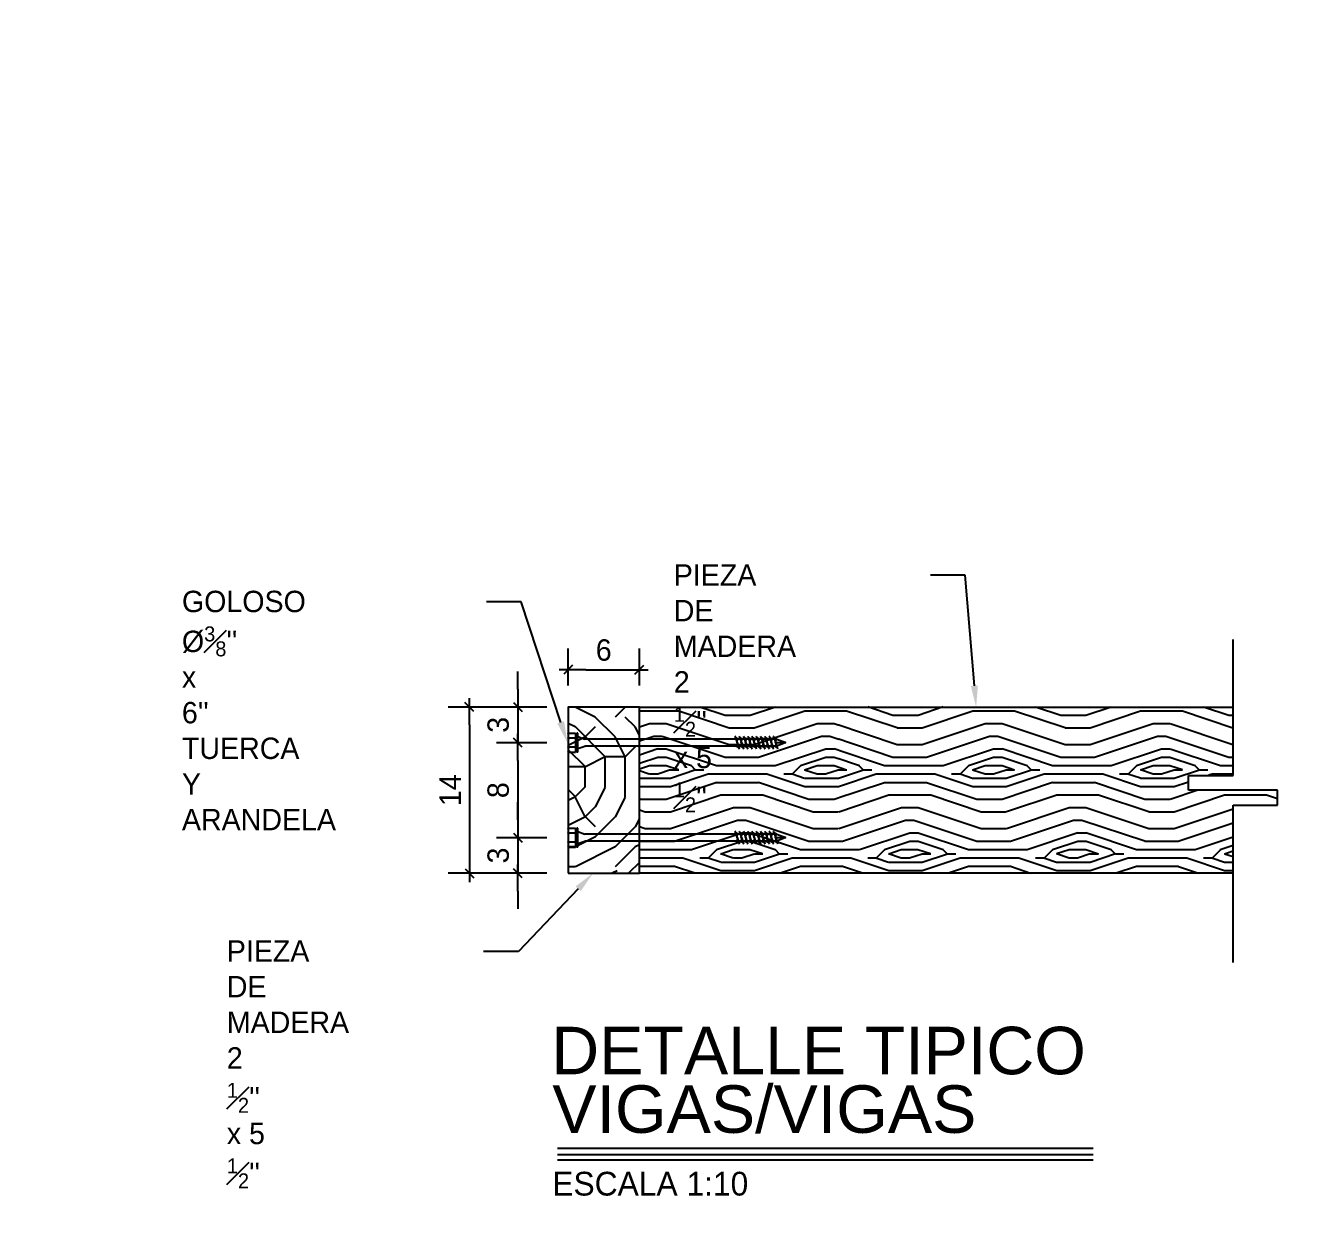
# Model space of a CAD drawing. Header units: millimetres. Extents: x 19443 to 19711, y 4351 to 4752.
# Drawn here: x 19469.196 to 19470.271, y 4518.85 to 4519.857 of the extents above; entities that cross this region are included whole.
import ezdxf
from ezdxf import colors
from ezdxf.entities.mleader import LeaderData, LeaderLine
from ezdxf.enums import TextEntityAlignment as Align
from ezdxf.math import Vec2, Vec3

# ---------------------------------------------------------------- set-up
doc = ezdxf.new("R2010")
doc.units = ezdxf.units.MM
doc.linetypes.add('CENTER', pattern=[2, 1.25, -0.25, 0.25, -0.25])
doc.linetypes.add('HIDDEN2', pattern=[4.7625, 3.175, -1.5875])
for name, color, linetype in [('0 @ 0.1', 7, 'Continuous'), ('1', 1, 'Continuous'), ('8', 8, 'Continuous'), ('cotas', 1, 'Continuous'), ('cotas @ 500', 1, 'Continuous'), ('EJES', 2, 'CENTER'), ('TEXTOS TITULOS @ 0.1', 3, 'Continuous'), ('W COTAS', 1, 'Continuous'), ('W COTAS @ 0.1', 1, 'Continuous')]:
    doc.layers.add(name, color=color, linetype=linetype)
doc.styles.add('century gothic', font='GOTHIC.TTF')
doc.styles.add('COTAS SMC', font='GOTHIC.TTF')
doc.styles.add('NOTAS', font='GOTHIC.TTF')
doc.styles.add('SMCtitulos', font='sanss___.ttf')
doc.dimstyles.new('ANOTATIVE 100 SMCONSTRUCCIONES', dxfattribs={"dimscale": 0, "dimtxt": 0.18, "dimasz": 0.15, "dimexe": 0.18, "dimexo": 0.09, "dimgap": 0.1, "dimtad": 1, "dimzin": 0, "dimdsep": 46, "dimtxsty": 'century gothic', "dimblk1": 'FLECHA1', "dimblk2": 'FLECHA1', "dimsah": 1, "dimcen": 0.18, "dimdle": 0.075, "dimclrd": 1, "dimclre": 1, "dimclrt": 2, "dimaunit": 1, "dimadec": 0, "dimazin": 0, "dimtfac": 0.75, "dimtix": 1, "dimtmove": 2, "dimatfit": 3, "dimfxl": 0.09, "dimtvp": 1.5, "dimtfill": 1, "dimtolj": 1, "dimtzin": 0, "dimarcsym": 0})
doc.dimstyles.new('ANOTATIVE CM SMCONSTRUCCIONES', dxfattribs={"dimscale": 0, "dimtxt": 0.18, "dimasz": 0.15, "dimexe": 0.18, "dimexo": 0.18, "dimgap": 0.07, "dimtad": 1, "dimdec": 1, "dimlfac": 100, "dimdsep": 46, "dimtxsty": 'century gothic', "dimblk1": 'FLECHA1', "dimblk2": 'FLECHA1', "dimsah": 1, "dimcen": 0.18, "dimdle": 0.075, "dimclrd": 256, "dimclre": 256, "dimclrt": 2, "dimaunit": 1, "dimadec": 0, "dimazin": 2, "dimtfac": 0.75, "dimtdec": 1, "dimtix": 1, "dimtmove": 2, "dimatfit": 3, "dimfxl": 0.09, "dimtvp": 1.5, "dimtfill": 1, "dimtolj": 1, "dimtzin": 0, "dimarcsym": 0})
doc.dimstyles.new('PIES SMCONSTRUCCIONES', dxfattribs={"dimscale": 0, "dimtxt": 0.18, "dimasz": 0.2, "dimexe": 0.18, "dimexo": 0, "dimgap": 0.1, "dimtad": 1, "dimdec": 0, "dimlfac": 39.370079, "dimzin": 0, "dimdsep": 46, "dimlunit": 4, "dimtxsty": 'COTAS SMC', "dimblk1": 'FLECHA1', "dimblk2": 'FLECHA1', "dimsah": 1, "dimcen": 0.2, "dimdle": 0.075, "dimclrd": 1, "dimclre": 1, "dimclrt": 2, "dimaunit": 1, "dimadec": 0, "dimazin": 0, "dimtfac": 0.75, "dimtdec": 0, "dimtix": 1, "dimtmove": 2, "dimatfit": 3, "dimfxl": 0.09, "dimtvp": 1.5, "dimtfill": 1, "dimtolj": 1, "dimtzin": 0, "dimarcsym": 0})

# ---------------------------------------------------------------- blocks, each defined once
blk = doc.blocks.new('FLECHA1')
at = {"color": 4}
blk.add_line((-0.246176, -0.248081), (0.248081, 0.25), dxfattribs=at)
at = {"color": 1}
blk.add_line((-1, 0), (0.496162, 0), dxfattribs=at)
blk = doc.blocks.new('*D497')
at = {"layer": 'cotas', "color": 1, "lineweight": -2, "transparency": 16777216}
for p, q in [((19614.326, 4625.8448), (19614.326, 4700.8448)), ((19570.9836, 4550.8448), (19524.326, 4550.8448)), ((19614.326, 4548.4298), (19614.326, 4550.8448)), ((19570.5339, 4548.4298), (19524.326, 4548.4298)), ((19614.326, 4473.4298), (19614.326, 4398.4298))]:
    blk.add_line(p, q, dxfattribs=at)
at = {"layer": 'Defpoints', "color": 0, "transparency": 16777216}
for p in [(19614.326, 4550.8448), (19615.9836, 4550.8448), (19615.5339, 4548.4298)]:
    blk.add_point(p, dxfattribs=at)
at = {"layer": 'cotas', "color": 1, "lineweight": -2, "transparency": 16777216, "xscale": 75, "yscale": 75, "zscale": 75}
for p, rotation in [((19614.326, 4550.8448), 270), ((19614.326, 4548.4298), 90)]:
    blk.add_blockref('FLECHA1', p, dxfattribs=dict(at, rotation=rotation))
at = {"layer": 'cotas', "color": 2, "transparency": 16777216, "insert": (19517.3376, 4549.6373), "char_height": 90, "attachment_point": 5, "rotation": 90, "style": 'century gothic', "bg_fill": 3, "box_fill_scale": 1.1, "bg_fill_color": 256, "bg_fill_true_color": 13158600, "bg_fill_transparency": 0}
blk.add_mtext('\\A1;2.42', dxfattribs=at)
blk = doc.blocks.new('*D552')
at = {"layer": 'cotas', "color": 1, "lineweight": -2, "transparency": 16777216}
for p, q in [((19620.0128, 4651.7533), (19620.0128, 4751.7533)), ((19620.4168, 4551.7533), (19530.0128, 4551.7533)), ((19620.0128, 4550.5333), (19620.0128, 4551.7533)), ((19620.4168, 4550.5333), (19530.0128, 4550.5333)), ((19620.0128, 4450.5333), (19620.0128, 4350.5333))]:
    blk.add_line(p, q, dxfattribs=at)
at = {"layer": 'Defpoints', "color": 0, "transparency": 16777216}
for p in [(19620.0128, 4551.7533), (19620.4168, 4551.7533), (19620.4168, 4550.5333)]:
    blk.add_point(p, dxfattribs=at)
at = {"layer": 'cotas', "color": 1, "lineweight": -2, "transparency": 16777216, "xscale": 100, "yscale": 100, "zscale": 100}
for p, rotation in [((19620.0128, 4551.7533), 270), ((19620.0128, 4550.5333), 90)]:
    blk.add_blockref('FLECHA1', p, dxfattribs=dict(at, rotation=rotation))
at = {"layer": 'cotas', "color": 2, "transparency": 16777216, "insert": (19523.8809, 4551.1433), "char_height": 90, "attachment_point": 5, "rotation": 90, "style": 'COTAS SMC', "bg_fill": 3, "box_fill_scale": 1.1, "bg_fill_color": 256, "bg_fill_true_color": 13158600, "bg_fill_transparency": 0}
blk.add_mtext("\\A1;4'", dxfattribs=at)
blk = doc.blocks.new('*U441')
at = {"color": 2}
blk.add_line((0, 0.052), (4.511, 0.052), dxfattribs=at)
at = {"color": 250}
blk.add_line((0, 0), (4.511, 0), dxfattribs=at)
at = {"color": 7}
blk.add_line((0, -0.047), (4.511, -0.047), dxfattribs=at)
at = {"color": 0, "linetype": 'ByBlock', "lineweight": -2, "style": 'NOTAS'}
for tag, p in [('1TITLE', (0.027, 1.014)), ('2TITLE', (-0.043, 0.181))]:
    blk.add_attdef(tag, p, '', height=0.3, dxfattribs=at)
blk.add_attdef('SCALE', text='', height=0.18, dxfattribs=at).set_placement((-0.043, -0.148), align=Align.TOP_LEFT)
blk = doc.blocks.new('*U478')
for p, q in [((0, 0.0127), (0, 0.0152)), ((0, 0.011), (0, 0.0127)), ((0, 0.0051), (0, 0.011)), ((0.0008, 0.0161), (0.0063, 0.0161)), ((0.0063, 0), (0.0063, 0.0161)), ((0.0071, 0), (0.0071, 0.0161)), ((0.0083, 0.0161), (0.0071, 0.0161)), ((0.0083, 0.0161), (0.0083, 0)), ((0.0083, 0.0131), (0.0141, 0.011)), ((0.1413, 0.0111), (0.014, 0.0111)), ((0.1833, 0.008), (0.1758, 0.0111)), ((0, 0.0034), (0, 0.0051)), ((0, 0.0008), (0, 0.0034)), ((0.0083, 0.003), (0.0141, 0.0051)), ((0.1413, 0.0051), (0.0141, 0.0051)), ((0.1758, 0.0051), (0.1833, 0.008)), ((0.0008, 0), (0.0063, 0)), ((0.0071, 0), (0.0083, 0)), ((0.0083, 0), (0.0075, 0))]:
    blk.add_line(p, q)
at = {"color": 9, "ltscale": 0.5}
for p, q in [((0.0063, 0.0119), (0.0008, 0.0119)), ((0.0063, 0.0042), (0.0008, 0.0042))]:
    blk.add_line(p, q, dxfattribs=at)
at = {"color": 9}
for p, q in [((0.1413, 0.0051), (0.1434, 0.0111)), ((0.1449, 0.0051), (0.147, 0.0111)), ((0.1485, 0.0051), (0.1506, 0.0111)), ((0.1521, 0.0051), (0.1542, 0.0111)), ((0.1557, 0.0051), (0.1578, 0.0111)), ((0.1593, 0.0051), (0.1614, 0.0111)), ((0.1629, 0.0051), (0.165, 0.0111)), ((0.1665, 0.0051), (0.1686, 0.0111)), ((0.1701, 0.0051), (0.1722, 0.0111)), ((0.1737, 0.0051), (0.1758, 0.0111)), ((0.1747, 0.008), (0.1833, 0.008))]:
    blk.add_line(p, q, dxfattribs=at)
at = {"linetype": 'HIDDEN2'}
for p, q in [((0.1434, 0.0111), (0.144, 0.0133)), ((0.1449, 0.0111), (0.1434, 0.0111)), ((0.147, 0.0111), (0.1476, 0.0133)), ((0.1485, 0.0111), (0.147, 0.0111)), ((0.1506, 0.0111), (0.1512, 0.0133)), ((0.1521, 0.0111), (0.1506, 0.0111)), ((0.1542, 0.0111), (0.1548, 0.0133)), ((0.1557, 0.0111), (0.1542, 0.0111)), ((0.1578, 0.0111), (0.1584, 0.0133)), ((0.1593, 0.0111), (0.1578, 0.0111)), ((0.1614, 0.0111), (0.162, 0.0133)), ((0.1629, 0.0111), (0.1614, 0.0111)), ((0.165, 0.0111), (0.1656, 0.0133)), ((0.1665, 0.0111), (0.165, 0.0111)), ((0.1686, 0.0111), (0.1692, 0.0133)), ((0.1701, 0.0111), (0.1686, 0.0111)), ((0.1722, 0.0111), (0.1728, 0.0133)), ((0.1737, 0.0111), (0.1722, 0.0111)), ((0.1758, 0.0111), (0.1764, 0.0133)), ((0.1413, 0.0051), (0.1407, 0.0028)), ((0.1449, 0.0051), (0.1434, 0.0051)), ((0.1449, 0.0051), (0.1443, 0.0028)), ((0.1485, 0.0051), (0.147, 0.0051)), ((0.1485, 0.0051), (0.1479, 0.0028)), ((0.1521, 0.0051), (0.1506, 0.0051)), ((0.1521, 0.0051), (0.1515, 0.0028)), ((0.1557, 0.0051), (0.1542, 0.0051)), ((0.1557, 0.0051), (0.1551, 0.0028)), ((0.1593, 0.0051), (0.1578, 0.0051)), ((0.1593, 0.0051), (0.1587, 0.0028)), ((0.1629, 0.0051), (0.1614, 0.0051)), ((0.1629, 0.0051), (0.1623, 0.0028)), ((0.1665, 0.0051), (0.165, 0.0051)), ((0.1665, 0.0051), (0.1659, 0.0028)), ((0.1701, 0.0051), (0.1686, 0.0051)), ((0.1701, 0.0051), (0.1695, 0.0028)), ((0.1737, 0.0051), (0.1722, 0.0051)), ((0.1737, 0.0051), (0.1731, 0.0028))]:
    blk.add_line(p, q, dxfattribs=at)
for centre, start, end in [((0.0008, 0.0152), 90, 180), ((0.0008, 0.0008), 180, 270), ((0.0008, 0.0008), 180, 270)]:
    blk.add_arc(centre, 0.000847, start, end)
at = {"color": 9, "ltscale": 0.5}
for centre, start, end in [((0.0008, 0.0127), 180, 270), ((0.0008, 0.011), 90, 180), ((0.0008, 0.0051), 180, 270), ((0.0008, 0.0034), 90, 180)]:
    blk.add_arc(centre, 0.000847, start, end, dxfattribs=at)
at = {"linetype": 'HIDDEN2'}
for centre, start, end in [((0.1405, 0.0148), 282.9269, 337.3542), ((0.1441, 0.0148), 282.9269, 337.3542), ((0.1477, 0.0148), 282.9269, 337.3542), ((0.1513, 0.0148), 282.9269, 337.3542), ((0.1549, 0.0148), 282.9269, 337.3542), ((0.1585, 0.0148), 282.9269, 337.3542), ((0.1621, 0.0148), 282.9269, 337.3542), ((0.1657, 0.0148), 282.9269, 337.3542), ((0.1693, 0.0148), 282.9269, 337.3542), ((0.1729, 0.0148), 282.9269, 337.3542), ((0.1443, 0.0013), 102.9269, 157.3542), ((0.1479, 0.0013), 102.9269, 157.3542), ((0.1515, 0.0013), 102.9269, 157.3542), ((0.1551, 0.0013), 102.9269, 157.3542), ((0.1586, 0.0013), 102.9269, 157.3542), ((0.1622, 0.0013), 102.9269, 157.3542), ((0.1658, 0.0013), 102.9269, 157.3542), ((0.1694, 0.0013), 102.9269, 157.3542), ((0.173, 0.0013), 102.9269, 157.3542), ((0.1766, 0.0013), 102.9269, 157.3542)]:
    blk.add_arc(centre, 0.00386, start, end, dxfattribs=at)
at = {"color": 9}
for centre, radius, start, end in [((0.1401, 0.009), 0.00243, 338.3166, 59.4547), ((0.1437, 0.009), 0.00243, 338.3166, 59.4547), ((0.1473, 0.009), 0.00243, 338.3166, 59.4547), ((0.1509, 0.009), 0.00243, 338.3166, 59.4547), ((0.1545, 0.009), 0.00243, 338.3166, 59.4547), ((0.1581, 0.009), 0.00243, 338.3166, 59.4547), ((0.1617, 0.009), 0.00243, 338.3166, 59.4547), ((0.1653, 0.009), 0.00243, 338.3166, 59.4547), ((0.1689, 0.009), 0.00243, 338.3166, 59.4547), ((0.1725, 0.009), 0.00243, 338.3166, 59.4547), ((0.1449, 0.0073), 0.00266, 161.3926, 235.3705), ((0.1485, 0.0073), 0.00266, 161.3926, 235.3705), ((0.1521, 0.0073), 0.00266, 161.3926, 235.3705), ((0.1557, 0.0073), 0.00266, 161.3926, 235.3705), ((0.1593, 0.0073), 0.00266, 161.3926, 235.3705), ((0.1629, 0.0073), 0.00266, 161.3926, 235.3705), ((0.1665, 0.0073), 0.00266, 161.3926, 235.3705), ((0.1701, 0.0073), 0.00266, 161.3926, 235.3705), ((0.1737, 0.0073), 0.00266, 161.3926, 235.3705), ((0.1773, 0.0073), 0.00266, 161.3926, 235.3705)]:
    blk.add_arc(centre, radius, start, end, dxfattribs=at)
blk = doc.blocks.new('*D479')
at = {"layer": 'Defpoints', "color": 0, "transparency": 16777216}
for p in [(19469.653, 4519.2829), (19469.6107, 4519.2529), (19469.653, 4519.2529)]:
    blk.add_point(p, dxfattribs=at)
at = {"layer": 'W COTAS', "lineweight": -2, "transparency": 16777216}
for p, q in [((19469.6107, 4519.2979), (19469.6107, 4519.3129)), ((19469.635, 4519.2829), (19469.5927, 4519.2829)), ((19469.6107, 4519.2829), (19469.6107, 4519.2529)), ((19469.635, 4519.2529), (19469.5927, 4519.2529)), ((19469.6107, 4519.2379), (19469.6107, 4519.2229))]:
    blk.add_line(p, q, dxfattribs=at)
at = {"layer": 'W COTAS', "lineweight": -2, "transparency": 16777216, "xscale": 0.015, "yscale": 0.015, "zscale": 0.015}
for p, rotation in [((19469.6107, 4519.2829), 270), ((19469.6107, 4519.2529), 90)]:
    blk.add_blockref('FLECHA1', p, dxfattribs=dict(at, rotation=rotation))
at = {"layer": 'W COTAS', "color": 2, "transparency": 16777216, "insert": (19469.5942, 4519.2679), "char_height": 0.018, "attachment_point": 5, "rotation": 90, "style": 'century gothic', "bg_fill": 3, "box_fill_scale": 1.1, "bg_fill_color": 256, "bg_fill_true_color": 13158600, "bg_fill_transparency": 0}
blk.add_mtext('\\A1;3', dxfattribs=at)
blk = doc.blocks.new('*D480')
at = {"layer": 'Defpoints', "color": 0, "transparency": 16777216}
for p in [(19469.653, 4519.2529), (19469.6107, 4519.1729), (19469.653, 4519.1729)]:
    blk.add_point(p, dxfattribs=at)
at = {"layer": 'W COTAS', "lineweight": -2, "transparency": 16777216}
for p, q in [((19469.635, 4519.2529), (19469.5927, 4519.2529)), ((19469.6107, 4519.2379), (19469.6107, 4519.1879)), ((19469.635, 4519.1729), (19469.5927, 4519.1729))]:
    blk.add_line(p, q, dxfattribs=at)
at = {"layer": 'W COTAS', "lineweight": -2, "transparency": 16777216, "xscale": 0.015, "yscale": 0.015, "zscale": 0.015}
for p, rotation in [((19469.6107, 4519.2529), 90), ((19469.6107, 4519.1729), 270)]:
    blk.add_blockref('FLECHA1', p, dxfattribs=dict(at, rotation=rotation))
at = {"layer": 'W COTAS', "color": 2, "transparency": 16777216, "insert": (19469.5942, 4519.2129), "char_height": 0.018, "attachment_point": 5, "rotation": 90, "style": 'century gothic', "bg_fill": 3, "box_fill_scale": 1.1, "bg_fill_color": 256, "bg_fill_true_color": 13158600, "bg_fill_transparency": 0}
blk.add_mtext('\\A1;8', dxfattribs=at)
blk = doc.blocks.new('*D481')
at = {"layer": 'Defpoints', "color": 0, "transparency": 16777216}
for p in [(19469.653, 4519.1729), (19469.6107, 4519.1429), (19469.653, 4519.1429)]:
    blk.add_point(p, dxfattribs=at)
at = {"layer": 'W COTAS', "lineweight": -2, "transparency": 16777216}
for p, q in [((19469.6107, 4519.1879), (19469.6107, 4519.2029)), ((19469.635, 4519.1729), (19469.5927, 4519.1729)), ((19469.6107, 4519.1729), (19469.6107, 4519.1429)), ((19469.635, 4519.1429), (19469.5927, 4519.1429)), ((19469.6107, 4519.1279), (19469.6107, 4519.1129))]:
    blk.add_line(p, q, dxfattribs=at)
at = {"layer": 'W COTAS', "lineweight": -2, "transparency": 16777216, "xscale": 0.015, "yscale": 0.015, "zscale": 0.015}
for p, rotation in [((19469.6107, 4519.1729), 270), ((19469.6107, 4519.1429), 90)]:
    blk.add_blockref('FLECHA1', p, dxfattribs=dict(at, rotation=rotation))
at = {"layer": 'W COTAS', "color": 2, "transparency": 16777216, "insert": (19469.5942, 4519.1579), "char_height": 0.018, "attachment_point": 5, "rotation": 90, "style": 'century gothic', "bg_fill": 3, "box_fill_scale": 1.1, "bg_fill_color": 256, "bg_fill_true_color": 13158600, "bg_fill_transparency": 0}
blk.add_mtext('\\A1;3', dxfattribs=at)
blk = doc.blocks.new('*D482')
at = {"layer": 'Defpoints', "color": 0, "transparency": 16777216}
for p in [(19469.653, 4519.2829), (19469.5699, 4519.1429), (19469.653, 4519.1429)]:
    blk.add_point(p, dxfattribs=at)
at = {"layer": 'W COTAS', "lineweight": -2, "transparency": 16777216}
for p, q in [((19469.635, 4519.2829), (19469.5519, 4519.2829)), ((19469.5699, 4519.2679), (19469.5699, 4519.1579)), ((19469.635, 4519.1429), (19469.5519, 4519.1429))]:
    blk.add_line(p, q, dxfattribs=at)
at = {"layer": 'W COTAS', "lineweight": -2, "transparency": 16777216, "xscale": 0.015, "yscale": 0.015, "zscale": 0.015}
for p, rotation in [((19469.5699, 4519.2829), 90), ((19469.5699, 4519.1429), 270)]:
    blk.add_blockref('FLECHA1', p, dxfattribs=dict(at, rotation=rotation))
at = {"layer": 'W COTAS', "color": 2, "transparency": 16777216, "insert": (19469.5537, 4519.2129), "char_height": 0.018, "attachment_point": 5, "rotation": 90, "style": 'century gothic', "bg_fill": 3, "box_fill_scale": 1.1, "bg_fill_color": 256, "bg_fill_true_color": 13158600, "bg_fill_transparency": 0}
blk.add_mtext('\\A1;14', dxfattribs=at)
blk = doc.blocks.new('*D483')
at = {"layer": 'Defpoints', "color": 0, "transparency": 16777216}
for p in [(19469.713, 4519.3143), (19469.653, 4519.2829), (19469.713, 4519.2829)]:
    blk.add_point(p, dxfattribs=at)
at = {"layer": 'W COTAS', "lineweight": -2, "transparency": 16777216}
for p, q in [((19469.653, 4519.3009), (19469.653, 4519.3323)), ((19469.713, 4519.3009), (19469.713, 4519.3323)), ((19469.668, 4519.3143), (19469.698, 4519.3143))]:
    blk.add_line(p, q, dxfattribs=at)
at = {"layer": 'W COTAS', "lineweight": -2, "transparency": 16777216, "xscale": 0.015, "yscale": 0.015, "zscale": 0.015, "rotation": 180}
blk.add_blockref('FLECHA1', (19469.653, 4519.3143), dxfattribs=at)
at = {"layer": 'W COTAS', "lineweight": -2, "transparency": 16777216, "xscale": 0.015, "yscale": 0.015, "zscale": 0.015}
blk.add_blockref('FLECHA1', (19469.713, 4519.3143), dxfattribs=at)
at = {"layer": 'W COTAS', "color": 2, "transparency": 16777216, "insert": (19469.683, 4519.3308), "char_height": 0.018, "attachment_point": 5, "style": 'century gothic', "bg_fill": 3, "box_fill_scale": 1.1, "bg_fill_color": 256, "bg_fill_true_color": 13158600, "bg_fill_transparency": 0}
blk.add_mtext('\\A1;6', dxfattribs=at)
blk = doc.blocks.new('*U759')
at = {"layer": 'cotas @ 500'}
dim = blk.add_linear_dim(base=(19614.3260382735, 4550.8448237801), p1=(19615.5338597089, 4548.4298237801), p2=(19615.9836080801, 4550.8448237801), angle=90, dimstyle='ANOTATIVE 100 SMCONSTRUCCIONES', override={"dimscale": 500, "dimtix": 1, "dimtofl": 1, "dimtmove": 1, "dimatfit": 1}, dxfattribs=at)
dim.commit()
dim.dimension.update_dxf_attribs({"geometry": '*D497', "text_midpoint": (19517.3375950376, 4549.6373237801)})
blk = doc.blocks.new('*U761')
at = {"layer": 'cotas @ 500'}
dim = blk.add_linear_dim(base=(19620.0128, 4551.7533), p1=(19620.4168, 4550.5333), p2=(19620.4168, 4551.7533), angle=90, dimstyle='PIES SMCONSTRUCCIONES', override={"dimscale": 500, "dimtix": 1, "dimtofl": 1, "dimtmove": 2, "dimatfit": 3}, dxfattribs=at)
dim.commit()
dim.dimension.update_dxf_attribs({"geometry": '*D552', "text_midpoint": (19523.8809, 4551.1433)})

msp = doc.modelspace()

# ---------------------------------------------------------------- block references
at = {"layer": 'cotas'}
msp.add_blockref('*U759', (0, 0), dxfattribs=at)

# ---------------------------------------------------------------- next in the draw order: block references
msp.add_blockref('*U761', (0, 0), dxfattribs=at)

# ---------------------------------------------------------------- next in the draw order: hatches: boundary and pattern name
at = {"layer": '1'}
h = msp.add_hatch(dxfattribs=at)
h.set_pattern_fill('LOGEND', color=8, scale=0.168104, angle=90, style=0, pattern_type=2)
h.set_pattern_definition([(90, (-1.59237, 0.05884), (-0.1681040028, 0.1681040028), [0.0504312008, -0.117672802]), (90, (-1.60078, 0.05884), (-0.1681040028, 0.1681040028), [0.0504312008, -0.117672802]), (90, (-1.61759, 0.06724), (-0.1681040028, 0.1681040028), [0.0336208006, -0.1344832022]), (90, (-1.6344, 0.07565), (-0.1681040028, 0.1681040028), [0.0252156004, -0.1428884024]), (90, (-1.65121, 0.07565), (-0.1681040028, 0.1681040028), [0.0168104003, -0.1512936025]), (90, (-1.66802, 0.03362), (-0.1681040028, 0.1681040028), [0.00840520014, -0.0420260007, 0.00840520014, -0.1092676018]), (90, (-1.67643, 0.05884), (-0.1681040028, 0.1681040028), [0.00840520014, -0.0672416011, 0.0252156004, -0.0672416011]), (90, (-1.68483, 0.09246), (-0.1681040028, 0.1681040028), [0.00840520014, -0.00840520014, 0.00840520014, -0.1428884024]), (90, (-1.69324, 0.08405), (-0.1681040028, 0.1681040028), [0.0084052001, -0.1596988027]), (90, (-1.71005, 0.07565), (-0.1681040028, 0.1681040028), [0.0252156004, -0.1428884024]), (90, (-1.72686, 0.07565), (-0.1681040028, 0.1681040028), [0.0336208006, -0.1344832022]), (90, (-1.74367, 0.06724), (-0.1681040028, 0.1681040028), [0.0420260007, -0.05043120084, 0.00840520014, -0.0672416011]), (180, (-1.6428, 3e-18), (-0.1681040028, -0.1681040028), [0.00840520014, -0.0168104003, 0.0420260007, -0.1008624017]), (180, (-1.65961, 0.0084), (-0.1681040028, -0.1681040028), [0.00840520014, -0.00840520014, 0.0252156004, -0.1260780021]), (180, (-1.72686, 0.01681), (-0.1681040028, -0.1681040028), [0.0168104003, -0.1512936025]), (180, (-1.65961, 0.02522), (-0.1681040028, -0.1681040028), [0.03362080056, -0.05043120084, 0.00840520014, -0.07564680126]), (180, (-1.75207, 0.03362), (-0.1681040028, -0.1681040028), [0.0084052001, -0.1596988027]), (180, (-1.66802, 0.04203), (-0.1681040028, -0.1681040028), [0.0252156004, -0.1428884024]), (180, (-1.67643, 0.05884), (-0.1681040028, -0.1681040028), [0.0168104003, -0.1512936025]), (180, (-1.67643, 0.07565), (-0.1681040028, -0.1681040028), [0.00840520014, -0.0252156004, 0.0252156004, -0.1092676018]), (180, (-1.68483, 0.08405), (-0.1681040028, -0.1681040028), [0.0084052001, -0.1596988027]), (180, (-1.65121, 0.09246), (-0.1681040028, -0.1681040028), [0.0235345604, -0.1445694424]), (180, (-1.61759, 0.10086), (-0.1681040028, -0.1681040028), [0.0168104003, -0.1512936025]), (180, (-1.68483, 0.11767), (-0.1681040028, -0.1681040028), [0.0084052001, -0.1596988027]), (180, (-1.67643, 0.13448), (-0.1681040028, -0.1681040028), [0.0252156004, -0.1428884024]), (180, (-1.67643, 0.1513), (-0.1681040028, -0.1681040028), [0.0252156004, -0.1428884024]), (135, (-1.60918, 0.12608), (-0.1681040028, 3e-17), [0.01188663404, -0.01188663404, 0.01188663404, -0.2020750585]), (135, (-1.65121, 0.09246), (-0.1681040028, 3e-17), [0.0237732681, -0.2139616925]), (135, (-1.73526, 0.02522), (-0.1681040028, 3e-17), [0.0237732681, -0.2139616925]), (135, (-1.69324, 0.05884), (-0.1681040028, 3e-17), [0.0237732681, -0.2139616925]), (135, (-1.65961, 0.06724), (-0.1681040028, 3e-17), [0.0237732681, -0.2139616925]), (135, (-1.626, 0.11767), (-0.1681040028, 3e-17), [0.0237732681, -0.2139616925]), (135, (-1.6344, 0.10086), (-0.1681040028, 3e-17), [0.0356602383, -0.2020747223]), (135, (-1.71005, 0.05043), (-0.1681040028, 3e-17), [0.011886634, -0.2258483266]), (135, (-1.72686, 0.04203), (-0.1681040028, 3e-17), [0.011886634, -0.2258483266]), (135, (-1.72686, 0.10927), (-0.1681040028, 3e-17), [0.011886634, -0.2258483266]), (135, (-1.6428, 0.04203), (-0.1681040028, 3e-17), [0.011886634, -0.2258483266]), (135, (-1.70164, 0.13448), (-0.1681040028, 3e-17), [0.011886634, -0.2258483266]), (135, (-1.68483, 0.07565), (-0.1681040028, 3e-17), [0.011886634, -0.2258483266]), (135, (-1.70164, 0.09246), (-0.1681040028, 3e-17), [0.011886634, -0.2258483266]), (225, (-1.66802, 0.08405), (-3e-17, -0.1681040028), [0.01188663404, -0.01188663404, 0.0356602383, -0.1783014542]), (225, (-1.66802, 0.10927), (-3e-17, -0.1681040028), [0.011886634, -0.2258483266]), (225, (-1.60918, 0.10927), (-3e-17, -0.1681040028), [0.011886634, -0.2258483266]), (225, (-1.65121, 0.07565), (-3e-17, -0.1681040028), [0.011886634, -0.2258483266]), (225, (-1.68483, 0.10086), (-3e-17, -0.1681040028), [0.011886634, -0.2258483266]), (225, (-1.6428, 0.05884), (-3e-17, -0.1681040028), [0.011886634, -0.2258483266]), (225, (-1.6428, 0.12608), (-3e-17, -0.1681040028), [0.011886634, -0.2258483266]), (225, (-1.59237, 0.0084), (-3e-17, -0.1681040028), [0.011886634, -0.2258483266]), (225, (-1.60078, 0.01681), (-3e-17, -0.1681040028), [0.0237732681, -0.2139616925]), (225, (-1.60918, 0.02522), (-3e-17, -0.1681040028), [0.0237732681, -0.2139616925]), (225, (-1.60918, 0.04203), (-3e-17, -0.1681040028), [0.0237732681, -0.2139616925]), (225, (-1.626, 0.05043), (-3e-17, -0.1681040028), [0.0237732681, -0.2139616925]), (225, (-1.69324, 0.11767), (-3e-17, -0.1681040028), [0.0237732681, -0.2139616925]), (225, (-1.60918, 0.15129), (-3e-17, -0.1681040028), [0.0237732681, -0.2139616925]), (225, (-1.74367, 0.1597), (-3e-17, -0.1681040028), [0.0237732681, -0.2139616925]), (225, (-1.72686, 0.1597), (-3e-17, -0.1681040028), [0.0237732681, -0.2139616925]), (225, (-1.71845, 0.14289), (-3e-17, -0.1681040028), [0.0237732681, -0.2139616925]), (225, (-1.71845, 0.02522), (-3e-17, -0.1681040028), [0.0356602383, -0.2020747223]), (225, (-1.70164, 0.13448), (-3e-17, -0.1681040028), [0.0356602383, -0.2020747223]), (116.5650512, (-1.75207, 0.042026), (-7e-11, 0.1681040028), [0.0187940275, -0.35709795]), (116.5650512, (-1.66802, 0.042026), (-7e-11, 0.1681040028), [0.0187940275, -0.35709795]), (116.5650512, (-1.71845, 0.05884), (-7e-11, 0.1681040028), [0.0187940275, -0.35709795]), (116.5650512, (-1.60078, 0.10927), (-7e-11, 0.1681040028), [0.0187940275, -0.35709795]), (116.5650512, (-1.61759, 0.10086), (-7e-11, 0.1681040028), [0.0187940275, -0.35709795]), (116.5650512, (-1.65121, 0.05043), (-7e-11, 0.1681040028), [0.0187940275, -0.35709795]), (116.5650512, (-1.73526, 0.05043), (-7e-11, 0.1681040028), [0.0187940275, -0.35709795]), (116.5650512, (-1.68483, 0.10086), (-7e-11, 0.1681040028), [0.037588055, -0.3383039224]), (153.4349488, (-1.710046, 0.10086), (-0.1681040028, 9e-12), [0.0187940275, -0.35709795]), (153.4349488, (-1.659615, 0.12608), (-0.1681040028, 9e-12), [0.0187940275, -0.35709795]), (153.4349488, (-1.693236, 0.042026), (-0.1681040028, 9e-12), [0.0187940275, -0.35709795]), (153.4349488, (-1.70164, 0.008405), (-0.1681040028, 9e-12), [0.0187940275, -0.35709795]), (153.4349488, (-1.66802, 0.10927), (-0.1681040028, 9e-12), [0.0187940275, -0.35709795]), (153.4349488, (-1.66802, 0.09246), (-0.1681040028, 9e-12), [0.0187940275, -0.35709795]), (153.4349488, (-1.693236, 0.025216), (-0.1681040028, 9e-12), [0.037588055, -0.3383039224]), (153.4349488, (-1.6344, 0.15129), (-0.1681040028, 9e-12), [0.037588055, -0.3383039224]), (153.4349488, (-1.642805, 0.13448), (-0.1681040028, 9e-12), [0.037588055, -0.3383039224]), (206.5650512, (-1.61759, 2e-18), (-0.1681040028, -7e-11), [0.0187940275, -0.35709795]), (206.5650512, (-1.710046, 7e-18), (-0.1681040028, -7e-11), [0.0187940275, -0.35709795]), (206.5650512, (-1.59237, 0.03362), (-0.1681040028, -7e-11), [0.0187940275, -0.35709795]), (206.5650512, (-1.74367, 0.01681), (-0.1681040028, -7e-11), [0.0187940275, -0.35709795]), (206.5650512, (-1.642805, 0.03362), (-0.1681040028, -7e-11), [0.0187940275, -0.35709795]), (206.5650512, (-1.659615, 0.06724), (-0.1681040028, -7e-11), [0.0187940275, -0.35709795]), (206.5650512, (-1.693236, 0.08405), (-0.1681040028, -7e-11), [0.0187940275, -0.35709795]), (206.5650512, (-1.625994, 0.008405), (-0.16810402983, 5.4e-08), [0.0187940275, -0.35709795]), (206.5650512, (-1.65121, 0.05043), (-0.1681040028, -7e-11), [0.0187940275, -0.35709795]), (206.5650512, (-1.6344, 0.10086), (-0.1681040028, -7e-11), [0.0187940275, -0.35709795]), (206.5650512, (-1.65121, 0.11767), (-0.1681040028, -7e-11), [0.0187940275, -0.35709795]), (206.5650512, (-1.70164, 0.15129), (-0.1681040028, -7e-11), [0.0187940275, -0.35709795]), (206.5650512, (-1.75207, 0.025216), (-0.1681040028, -7e-11), [0.0187940275, -0.35709795]), (206.5650512, (-1.74367, 9e-18), (-0.1681040028, -7e-11), [0.037588055, -0.3383039224]), (206.5650512, (-1.625994, 0.025216), (-0.1681040028, -7e-11), [0.037588055, -0.3383039224]), (243.4349488, (-1.60078, 5e-19), (-9e-12, -0.1681040028), [0.0187940275, -0.35709795]), (243.4349488, (-1.59237, 0.14289), (-9e-12, -0.1681040028), [0.0187940275, -0.35709795]), (243.4349488, (-1.676425, 0.13448), (-9e-12, -0.1681040028), [0.0187940275, -0.35709795]), (243.4349488, (-1.61759, 0.06724), (-9e-12, -0.1681040028), [0.0187940275, -0.35709795]), (243.4349488, (-1.60078, 0.05884), (-9e-12, -0.1681040028), [0.0187940275, -0.35709795]), (243.4349488, (-1.6344, 0.07565), (-9e-12, -0.1681040028), [0.0187940275, -0.35709795]), (243.4349488, (-1.73526, 0.12608), (-9e-12, -0.1681040028), [0.0187940275, -0.35709795]), (243.4349488, (-1.74367, 0.14289), (-9e-12, -0.1681040028), [0.037588055, -0.3383039224])])
h.paths.add_polyline_path([(19469.653, 4519.2829), (19469.653, 4519.1429), (19469.713, 4519.1429), (19469.713, 4519.2829)])
h = msp.add_hatch(dxfattribs=at)
h.set_pattern_fill('WOODFACE', color=250, scale=0.1, angle=135, style=0, pattern_type=2)
h.set_pattern_definition([(135, (3272.70165, 565.01796), (-0.14142135624, 1e-17), [0.005, -0.095]), (225, (3272.64862, 565.0215), (-3e-17, -0.14142135624), [0.01, -0.09]), (180, (3272.66983, 565.014426), (-0.07071067812, -0.07071067812), [0.00707, -0.02121, 0.00707, -0.01414, 0.0495, -0.04243135623]), (180, (3272.70872, 565.01796), (-0.07071067812, -0.07071067812), [0.007071, -0.014142, 0.007071, -0.1131373562]), (180, (3272.6769, 565.03564), (-0.07071067812, -0.07071067812), [0.007071, -0.1343503562]), (180, (3272.673365, 565.046245), (-0.07071067812, -0.07071067812), [0.007071, -0.1343503562]), (180, (3272.6769, 565.02857), (-0.07071067812, -0.07071067812), [0.007071, -0.1343503562]), (180, (3272.6769, 565.0215), (-0.07071067812, -0.07071067812), [0.014142, -0.1272793562]), (180, (3272.60619, 564.98614), (-0.07071067812, -0.07071067812), [0.014142, -0.1272793562]), (180, (3272.680436, 565.01089), (-0.07071067812, -0.07071067812), [0.028284, -0.1131373562]), (180, (3272.680436, 565.00382), (-0.07071067812, -0.07071067812), [0.028284, -0.1131373562]), (180, (3272.61326, 565.02857), (-0.07071067812, -0.07071067812), [0.028284, -0.1131373562]), (180, (3272.6769, 564.99321), (-0.07071067812, -0.07071067812), [0.0212132, -0.1202081562]), (180, (3272.680436, 564.968464), (-0.07071067812, -0.07071067812), [0.0212132, -0.1202081562]), (180, (3272.680436, 564.982606), (-0.07071067812, -0.07071067812), [0.0212132, -0.1202081562]), (180, (3272.61326, 565.007355), (-0.07071067812, -0.07071067812), [0.03535534, -0.1060660162]), (180, (3272.6168, 564.99675), (-0.07071067812, -0.07071067812), [0.03535534, -0.1060660162]), (180, (3272.6274, 565.0215), (-0.07071067812, -0.07071067812), [0.0494974746, -0.0919238815]), (161.5650512, (3272.687507, 565.01796), (-0.07071067815, 0.07071067809), [0.011180339, -0.212426458]), (161.5650512, (3272.65215, 565.01089), (-0.07071067815, 0.07071067809), [0.011180339, -0.212426458]), (161.5650512, (3272.66276, 565.014426), (-0.07071067815, 0.07071067809), [0.011180339, -0.212426458]), (161.5650512, (3272.698114, 565.021497), (-0.07071067815, 0.07071067809), [0.02236068, -0.2012461177]), (161.5650512, (3272.65215, 565.00382), (-0.07071067815, 0.07071067809), [0.0335410196, -0.1900657781]), (161.5650512, (3272.655688, 564.993212), (-0.07071067815, 0.07071067809), [0.0447213595, -0.1788854382]), (161.5650512, (3272.659223, 564.982606), (-0.07071067815, 0.07071067809), [0.0447213595, -0.1788854382]), (161.5650512, (3272.648617, 564.950786), (-0.07071067815, 0.07071067809), [0.0447213595, -0.1788854382]), (161.5650512, (3272.655688, 564.957857), (-0.07071067815, 0.07071067809), [0.0559017, -0.1677050977]), (161.5650512, (3272.659223, 564.968464), (-0.07071067815, 0.07071067809), [0.0559017, -0.1677050977]), (198.43494882, (3272.66276, 565.021497), (-0.07071067812, -0.07071067812), [0.011180339, -0.212426458]), (198.43494882, (3272.680436, 565.01796), (-0.07071067812, -0.07071067812), [0.011180339, -0.212426458]), (198.43494882, (3272.70165, 565.01796), (-0.07071067812, -0.07071067812), [0.02236068, -0.2012461177]), (198.43494882, (3272.66983, 565.02857), (-0.07071067812, -0.07071067812), [0.02236068, -0.2012461177]), (198.43494882, (3272.712256, 565.014426), (-0.07071067812, -0.07071067812), [0.0335410196, -0.1900657781]), (198.43494882, (3272.719327, 565.007355), (-0.07071067812, -0.07071067812), [0.0447213595, -0.1788854382]), (198.43494882, (3272.65215, 565.06746), (-0.07071067812, -0.07071067812), [0.0447213595, -0.1788854382]), (198.43494882, (3272.66983, 565.03564), (-0.07071067812, -0.07071067812), [0.0447213595, -0.1788854382]), (198.43494882, (3272.66276, 565.05685), (-0.07071067812, -0.07071067812), [0.0559017, -0.1677050977]), (198.43494882, (3272.666294, 565.046245), (-0.07071067812, -0.07071067812), [0.0559017, -0.1677050977])])
h.paths.add_polyline_path([(19469.713, 4519.2829), (19469.713, 4519.1429), (19470.213, 4519.1429), (19470.213, 4519.2004), (19470.2505, 4519.2004), (19470.2505, 4519.2129), (19470.1755, 4519.2129), (19470.1755, 4519.2254), (19470.213, 4519.2254), (19470.213, 4519.2829)])

# ---------------------------------------------------------------- next in the draw order: linework, layer by layer
at = {"color": 2}
msp.add_lwpolyline([(19469.653, 4519.1429), (19469.713, 4519.1429), (19469.713, 4519.2829), (19469.653, 4519.2829)], close=True, dxfattribs=at)
msp.add_lwpolyline([(19470.213, 4519.1429), (19469.713, 4519.1429), (19469.713, 4519.2829), (19470.213, 4519.2829)], dxfattribs=at)
at = {"layer": 'EJES', "color": 3, "ltscale": 0.75}
msp.add_lwpolyline([(19470.213, 4519.0677), (19470.213, 4519.2004), (19470.2505, 4519.2004), (19470.2505, 4519.2129), (19470.1755, 4519.2129), (19470.1755, 4519.2254), (19470.213, 4519.2254), (19470.213, 4519.3398)], dxfattribs=at)

# ---------------------------------------------------------------- next in the draw order: block references
at = {"layer": '8', "color": 1, "linetype": 'Continuous', "xscale": -1, "rotation": 180}
for p in [(19469.653, 4519.261), (19469.653, 4519.181)]:
    msp.add_blockref('*U478', p, dxfattribs=at)
at = {"layer": 'TEXTOS TITULOS @ 0.1'}
ref = msp.add_blockref('*U441', (19469.644, 4518.9063), dxfattribs=dict(at, xscale=0.1, yscale=0.1, zscale=0.1))
ref.add_attrib('1TITLE', 'DETALLE TIPICO', (19469.6388, 4518.9737), dxfattribs={"layer": '0', "color": 0, "linetype": 'ByBlock', "lineweight": -2, "height": 0.04, "style": 'SMCtitulos'})
ref.add_attrib('2TITLE', 'VIGAS/VIGAS', (19469.6397, 4518.9244), dxfattribs={"layer": '0', "color": 0, "linetype": 'ByBlock', "lineweight": -2, "height": 0.04, "style": 'SMCtitulos'})
ref.add_attrib('SCALE', 'ESCALA 1:10', dxfattribs={"layer": '0', "color": 0, "linetype": 'ByBlock', "lineweight": -2, "height": 0.02, "style": 'NOTAS'}).set_placement((19469.6397, 4518.8916), align=Align.TOP_LEFT)

# ---------------------------------------------------------------- next in the draw order: leaders
at = {"layer": '0 @ 0.1'}
ml = msp.add_multileader_mtext('Standard', dxfattribs=at)
ml.set_content("\\A1;PIEZA DE MADERA\\P2 {\\H0.7x;\\S1#2;}'' x 5 {\\H0.7x;\\S1#2;}''", color=2, style='century gothic')
ml.set_leader_properties(color=1)
ml.build(insert=Vec2(0, 0))
ml.multileader.update_dxf_attribs({"dogleg_length": 0.09, "arrow_head_size": 0.018, "scale": 0.1})
ctx = ml.context
ctx.base_point, ctx.scale, ctx.char_height, ctx.arrow_head_size, ctx.landing_gap_size, ctx.plane_origin = Vec3(19469.741, 4519.3938), 0.1, 0.018, 0.018, 0.001, Vec3(19470.2898, 4519.102)
notes = []
notes.append((ctx, [(0, (1, 1, 0), (19469.9875, 4519.3938), (-1, 0), 0.0294, [(0, [(19469.9966, 4519.2829)], 0, [])])]))
ctx.mtext.insert, ctx.mtext.width, ctx.mtext.flow_direction = Vec3(19469.742, 4519.4031), 0.353577, 5
ml = msp.add_multileader_mtext('Standard', dxfattribs=at)
ml.set_content("\\A1;GOLOSO %%C{\\H0.7x;\\S3#8;}'' x 6'' \\PTUERCA Y ARANDELA ", color=2, style='century gothic')
ml.set_leader_properties(color=1)
ml.build(insert=Vec2(0, 0))
ml.multileader.update_dxf_attribs({"dogleg_length": 0.09, "arrow_head_size": 0.018, "scale": 0.1})
ctx = ml.context
ctx.base_point, ctx.scale, ctx.char_height, ctx.arrow_head_size, ctx.landing_gap_size, ctx.plane_origin = Vec3(19469.3268, 4519.3716), 0.1, 0.018, 0.018, 0.001, Vec3(19469.8832, 4519.0518)
notes.append((ctx, [(0, (1, 1, 0), (19469.6136, 4519.3716), (-1, 0), 0.0294, [(0, [(19469.6524, 4519.2529)], 0, [])])]))
ctx.mtext.insert, ctx.mtext.width, ctx.mtext.flow_direction = Vec3(19469.3278, 4519.3808), 0.353577, 5
ml = msp.add_multileader_mtext('Standard', dxfattribs=at)
ml.set_content("\\A1;PIEZA DE MADERA\\P2 {\\H0.7x;\\S1#2;}'' x 5 {\\H0.7x;\\S1#2;}''", color=2, style='century gothic')
ml.set_leader_properties(color=1)
ml.build(insert=Vec2(0, 0))
ml.multileader.update_dxf_attribs({"dogleg_length": 0.09, "arrow_head_size": 0.018, "scale": 0.1})
ctx = ml.context
ctx.base_point, ctx.scale, ctx.char_height, ctx.arrow_head_size, ctx.landing_gap_size, ctx.plane_origin = Vec3(19469.3646, 4519.0772), 0.1, 0.018, 0.018, 0.001, Vec3(19469.9134, 4518.7854)
notes.append((ctx, [(0, (1, 1, 0), (19469.6112, 4519.0772), (-1, 0), 0.0294, [(0, [(19469.6739, 4519.1429)], 0, [])])]))
ctx.mtext.insert, ctx.mtext.width, ctx.mtext.flow_direction = Vec3(19469.3656, 4519.0865), 0.353577, 5
for ctx, leaders in notes:
    for number, flags, end, landing, length, lines in leaders:
        leader = LeaderData()
        leader.index, (leader.has_last_leader_line, leader.has_dogleg_vector, leader.attachment_direction) = number, flags
        leader.last_leader_point, leader.dogleg_vector, leader.dogleg_length = Vec3(end), Vec3(landing), length
        for number, points, colour, breaks in lines:
            line = LeaderLine()
            line.index, line.vertices, line.color, line.breaks = number, Vec3.list(points), colors.encode_raw_color(colour), breaks
            leader.lines.append(line)
        ctx.leaders.append(leader)

# ---------------------------------------------------------------- next in the draw order: dimensions: what is measured, and where the dimension line sits
at = {"layer": 'W COTAS @ 0.1'}
dim = msp.add_linear_dim(base=(19469.6107, 4519.2529), p1=(19469.653, 4519.2829), p2=(19469.653, 4519.2529), angle=90, dimstyle='ANOTATIVE CM SMCONSTRUCCIONES', override={"dimscale": 0.1, "dimtix": 1, "dimtofl": 1, "dimtmove": 2, "dimatfit": 3, "dimarcsym": 2}, dxfattribs=at)
dim.commit()
dim.dimension.update_dxf_attribs({"geometry": '*D479', "text_midpoint": (19469.5942, 4519.2679)})

# ---------------------------------------------------------------- next in the draw order: dimensions: what is measured, and where the dimension line sits
dim = msp.add_linear_dim(base=(19469.6107, 4519.1729), p1=(19469.653, 4519.2529), p2=(19469.653, 4519.1729), angle=90, dimstyle='ANOTATIVE CM SMCONSTRUCCIONES', override={"dimscale": 0.1, "dimtix": 1, "dimtofl": 1, "dimtmove": 2, "dimatfit": 3, "dimarcsym": 2}, dxfattribs=at)
dim.commit()
dim.dimension.update_dxf_attribs({"geometry": '*D480', "text_midpoint": (19469.5942, 4519.2129)})

# ---------------------------------------------------------------- next in the draw order: dimensions: what is measured, and where the dimension line sits
dim = msp.add_linear_dim(base=(19469.6107, 4519.1429), p1=(19469.653, 4519.1729), p2=(19469.653, 4519.1429), angle=90, dimstyle='ANOTATIVE CM SMCONSTRUCCIONES', override={"dimscale": 0.1, "dimtix": 1, "dimtofl": 1, "dimtmove": 2, "dimatfit": 3, "dimarcsym": 2}, dxfattribs=at)
dim.commit()
dim.dimension.update_dxf_attribs({"geometry": '*D481', "text_midpoint": (19469.5942, 4519.1579)})

# ---------------------------------------------------------------- next in the draw order: dimensions: what is measured, and where the dimension line sits
dim = msp.add_linear_dim(base=(19469.5699, 4519.1429), p1=(19469.653, 4519.2829), p2=(19469.653, 4519.1429), angle=90, dimstyle='ANOTATIVE CM SMCONSTRUCCIONES', override={"dimscale": 0.1, "dimtix": 1, "dimtofl": 1, "dimtmove": 2, "dimatfit": 3, "dimarcsym": 2}, dxfattribs=at)
dim.commit()
dim.dimension.update_dxf_attribs({"geometry": '*D482', "text_midpoint": (19469.5537, 4519.2129)})

# ---------------------------------------------------------------- next in the draw order: dimensions: what is measured, and where the dimension line sits
dim = msp.add_linear_dim(base=(19469.713, 4519.3143), p1=(19469.653, 4519.2829), p2=(19469.713, 4519.2829), dimstyle='ANOTATIVE CM SMCONSTRUCCIONES', override={"dimscale": 0.1, "dimtix": 1, "dimtofl": 1, "dimtmove": 2, "dimatfit": 3, "dimarcsym": 2}, dxfattribs=at)
dim.commit()
dim.dimension.update_dxf_attribs({"geometry": '*D483', "text_midpoint": (19469.683, 4519.3308)})

doc.saveas('drawing.dxf')
